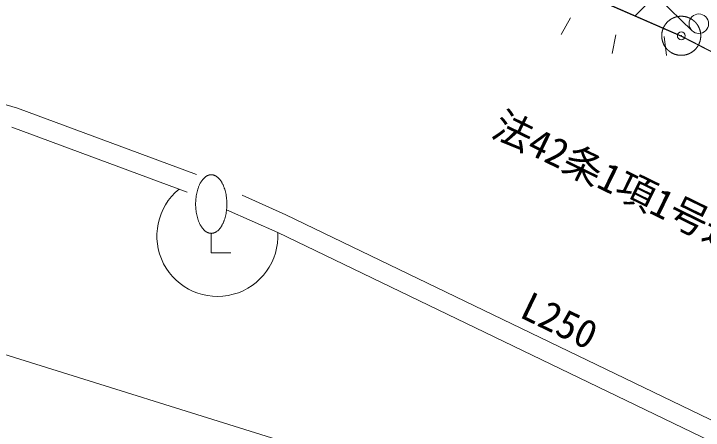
# Model space of a CAD drawing. Units: millimetres at full size, sheet at 1:200; details may follow other scales. Extents: x -40000 to 40000, y -27700 to 27700.
# Drawn here: x -12309 to -3476, y -8238 to -2908 of the extents above; entities that cross this region are included whole.
import ezdxf
from ezdxf.enums import TextEntityAlignment as Align

# ---------------------------------------------------------------- set-up
doc = ezdxf.new("R2010")
doc.units = ezdxf.units.MM
doc.header["$LTSCALE"] = 200
doc.header["$PDMODE"] = 32
doc.header["$PDSIZE"] = 100
doc.linetypes.add('CHAIN', pattern=[18.5, 12, -1.5, 3.5, -1.5])
for name, color, linetype, lineweight in [('0-0_通り芯', 33, 'Continuous', 18), ('0-1_躯体・仕上１', 134, 'Continuous', 9), ('0-5_計画レベル', 134, 'Continuous', 9), ('0-9_雨水ルート', 134, 'Continuous', 9), ('C-0_Layer192', 8, 'Continuous', 18)]:
    doc.layers.add(name, color=color, linetype=linetype, lineweight=lineweight)
doc.styles.add('ＭＳ ゴシック', font='')
doc.styles.get('ＭＳ ゴシック').set_extended_font_data('MS Gothic')

msp = doc.modelspace()

# ---------------------------------------------------------------- linework, layer by layer
at = {"layer": '0-0_通り芯', "color": 134, "lineweight": 9}
for p, q in [((-5176.5, -2961.2), (-5296.4, -3175.4)), ((-4594.7, -3175.9), (-4642.5, -3416.5)), ((-3975, -3200.2), (-3946.1, -3443.9))]:
    msp.add_line(p, q, dxfattribs=at)
at = {"layer": '0-1_躯体・仕上１'}
for p, q in [((-19047, -2176.4), (-12261, -4114.6)), ((-9970, -4963.6), (-12261, -4114.6)), ((-12334, -4359.6), (-10088, -5190.6)), ((-9382.1, -5231.3), (-8821.9, -5480.8)), ((-8821.9, -5480.8), (-2059.8, -8739.9)), ((-12575.1, -7225.6), (-8736.1, -8420.7))]:
    msp.add_line(p, q, dxfattribs=at)
msp.add_lwpolyline([(-9582.9, -5415.6), (-8927, -5707.7), (-2171.1, -8963.8), (-1548.1, -9282.8)], dxfattribs=at)
msp.add_arc((-9700.6, -5751.2), 774.8, 129.36003, 3.22308, dxfattribs=at)
at = {"layer": '0-5_計画レベル'}
for p, q in [((-3753, -3200.8), (-8876.2, -954.7)), ((-4125.9, -2632.1), (-3619, -3125.1)), ((-3753, -3200.8), (1285, -5803.9))]:
    msp.add_line(p, q, dxfattribs=at)
msp.add_circle((-3531.8, -3035.4), 125, dxfattribs=at)
at = {"layer": '0-9_雨水ルート'}
for p, q in [((-9779.6, -5968.3), (-9779.6, -5718.3)), ((-9529.6, -5968.3), (-9779.6, -5968.3))]:
    msp.add_line(p, q, dxfattribs=at)
for points in [[(-9884.7, -5024.3), (-9889, -5029.4), (-9893.3, -5034.8), (-9897.5, -5040.4), (-9901.6, -5046.2), (-9905.6, -5052.2), (-9909.6, -5058.4), (-9913.5, -5064.8), (-9917.3, -5071.4), (-9921, -5078.1), (-9924.6, -5085.1), (-9928.1, -5092.2), (-9931.5, -5099.5), (-9934.8, -5107), (-9938, -5114.5), (-9941.1, -5122.3), (-9944.1, -5130.1), (-9947, -5138.1), (-9952.3, -5154.4), (-9957.2, -5171.1), (-9961.6, -5188.1), (-9965.5, -5205.3), (-9968.9, -5222.7), (-9971.8, -5240.1), (-9974.3, -5257.6), (-9976.2, -5275.1), (-9977.7, -5292.4), (-9978.8, -5309.6), (-9979.4, -5326.6), (-9979.6, -5343.3), (-9979.4, -5360), (-9978.8, -5377), (-9977.7, -5394.2), (-9976.2, -5411.5), (-9974.3, -5429), (-9971.8, -5446.5), (-9968.9, -5464), (-9965.5, -5481.3), (-9961.6, -5498.6), (-9957.2, -5515.5)], [(-9779.6, -4968.3), (-9781.8, -4968.3), (-9784, -4968.4), (-9786.2, -4968.5), (-9788.5, -4968.7), (-9790.7, -4968.9), (-9793, -4969.2), (-9795.3, -4969.5), (-9797.5, -4969.8), (-9799.8, -4970.2), (-9802.1, -4970.7), (-9804.4, -4971.2), (-9806.7, -4971.8), (-9809, -4972.4), (-9811.3, -4973.1), (-9813.6, -4973.8), (-9816, -4974.6), (-9818.3, -4975.4), (-9820.6, -4976.3), (-9822.9, -4977.2), (-9825.3, -4978.2), (-9827.6, -4979.3), (-9829.9, -4980.4), (-9832.3, -4981.6), (-9834.6, -4982.8), (-9836.9, -4984.1), (-9839.3, -4985.4), (-9841.6, -4986.8), (-9843.9, -4988.3), (-9846.2, -4989.8), (-9848.6, -4991.3), (-9850.9, -4993), (-9853.2, -4994.6), (-9857.8, -4998.2), (-9862.4, -5002), (-9866.9, -5006), (-9871.4, -5010.2), (-9875.9, -5014.7), (-9880.3, -5019.4), (-9884.7, -5024.3)], [(-9678.8, -5019.4), (-9683.2, -5014.7), (-9687.7, -5010.2), (-9692.2, -5006), (-9696.8, -5002), (-9701.3, -4998.2), (-9705.9, -4994.6), (-9708.3, -4993), (-9710.6, -4991.3), (-9712.9, -4989.8), (-9715.2, -4988.3), (-9717.5, -4986.8), (-9719.9, -4985.4), (-9722.2, -4984.1), (-9724.5, -4982.8), (-9726.9, -4981.6), (-9729.2, -4980.4), (-9731.5, -4979.3), (-9733.9, -4978.2), (-9736.2, -4977.2), (-9738.5, -4976.3), (-9740.8, -4975.4), (-9743.2, -4974.6), (-9745.5, -4973.8), (-9747.8, -4973.1), (-9750.1, -4972.4), (-9752.4, -4971.8), (-9754.7, -4971.2), (-9757, -4970.7), (-9759.3, -4970.2), (-9761.6, -4969.8), (-9763.9, -4969.5), (-9766.1, -4969.2), (-9768.4, -4968.9), (-9770.6, -4968.7), (-9772.9, -4968.5), (-9775.1, -4968.4), (-9777.3, -4968.3), (-9779.6, -4968.3)], [(-9597.5, -5498.6), (-9593.6, -5481.4), (-9590.2, -5464), (-9587.3, -5446.5), (-9584.9, -5429), (-9582.9, -5411.6), (-9581.4, -5394.2), (-9580.4, -5377), (-9579.8, -5360), (-9579.6, -5343.3), (-9579.8, -5326.6), (-9580.4, -5309.6), (-9581.4, -5292.4), (-9582.9, -5275.1), (-9584.9, -5257.6), (-9587.3, -5240.1), (-9590.2, -5222.7), (-9593.6, -5205.3), (-9597.5, -5188.1), (-9601.9, -5171.1), (-9606.8, -5154.4), (-9612.2, -5138.1), (-9615, -5130.1), (-9618, -5122.3), (-9621.1, -5114.5), (-9624.3, -5107), (-9627.6, -5099.5), (-9631, -5092.2), (-9634.5, -5085.1), (-9638.1, -5078.2), (-9641.8, -5071.4), (-9645.6, -5064.8), (-9649.5, -5058.4), (-9653.5, -5052.2), (-9657.5, -5046.2), (-9661.7, -5040.4), (-9665.9, -5034.8), (-9670.1, -5029.4), (-9674.4, -5024.3), (-9678.8, -5019.4)], [(-9957.2, -5515.5), (-9952.3, -5532.2), (-9947, -5548.5), (-9944.1, -5556.5), (-9941.1, -5564.4), (-9938, -5572.1), (-9934.8, -5579.7), (-9931.5, -5587.1), (-9928.1, -5594.4), (-9924.6, -5601.5), (-9921, -5608.5), (-9917.3, -5615.3), (-9913.5, -5621.8), (-9909.6, -5628.2), (-9905.6, -5634.4), (-9901.6, -5640.4), (-9897.5, -5646.2), (-9893.3, -5651.8), (-9889, -5657.2), (-9884.7, -5662.3), (-9880.3, -5667.3), (-9875.9, -5672), (-9871.4, -5676.4), (-9866.9, -5680.7), (-9862.4, -5684.7), (-9857.8, -5688.4), (-9853.2, -5692), (-9850.9, -5693.7), (-9848.6, -5695.3), (-9846.2, -5696.9), (-9843.9, -5698.4), (-9841.6, -5699.8), (-9839.3, -5701.2), (-9836.9, -5702.6), (-9834.6, -5703.8), (-9832.3, -5705.1), (-9829.9, -5706.2), (-9827.6, -5707.3), (-9825.3, -5708.4), (-9822.9, -5709.4)], [(-9733.9, -5708.4), (-9731.5, -5707.3), (-9729.2, -5706.2), (-9726.9, -5705.1), (-9724.5, -5703.8), (-9722.2, -5702.6), (-9719.9, -5701.2), (-9717.6, -5699.8), (-9715.2, -5698.4), (-9712.9, -5696.9), (-9710.6, -5695.3), (-9708.3, -5693.7), (-9706, -5692), (-9701.4, -5688.4), (-9696.8, -5684.7), (-9692.2, -5680.7), (-9687.7, -5676.4), (-9683.2, -5672), (-9678.8, -5667.3), (-9674.4, -5662.3), (-9670.1, -5657.2), (-9665.9, -5651.8), (-9661.7, -5646.2), (-9657.6, -5640.5), (-9653.5, -5634.5), (-9649.5, -5628.2), (-9645.7, -5621.8), (-9641.9, -5615.3), (-9638.2, -5608.5), (-9634.5, -5601.5), (-9631, -5594.4), (-9627.6, -5587.1), (-9624.3, -5579.7), (-9621.1, -5572.1), (-9618, -5564.4), (-9615, -5556.5), (-9612.2, -5548.5), (-9606.8, -5532.2), (-9601.9, -5515.6), (-9597.5, -5498.6)], [(-9822.9, -5709.4), (-9820.6, -5710.3), (-9818.3, -5711.2), (-9816, -5712.1), (-9813.6, -5712.8), (-9811.3, -5713.6), (-9809, -5714.2), (-9806.7, -5714.8), (-9804.4, -5715.4), (-9802.1, -5715.9), (-9799.8, -5716.4), (-9797.5, -5716.8), (-9795.3, -5717.2), (-9793, -5717.5), (-9790.7, -5717.7), (-9788.5, -5717.9), (-9786.2, -5718.1), (-9784, -5718.2), (-9781.8, -5718.3), (-9779.6, -5718.3), (-9777.4, -5718.3), (-9775.1, -5718.2), (-9772.9, -5718.1), (-9770.7, -5717.9), (-9768.4, -5717.7), (-9766.1, -5717.5), (-9763.9, -5717.2), (-9761.6, -5716.8), (-9759.3, -5716.4), (-9757, -5715.9), (-9754.7, -5715.4), (-9752.4, -5714.8), (-9750.1, -5714.2), (-9747.8, -5713.6), (-9745.5, -5712.8), (-9743.2, -5712.1), (-9740.9, -5711.2), (-9738.5, -5710.3), (-9736.2, -5709.4), (-9733.9, -5708.4)]]:
    msp.add_lwpolyline(points, dxfattribs=at)
at = {"layer": 'C-0_Layer192'}
msp.add_line((-4347, -2932.8), (8009.4, 9423.6), dxfattribs=at)
at = {"layer": 'C-0_Layer192', "color": 1, "linetype": 'CHAIN'}
for p, q in [((-3757.5, -3189.7), (-8969, -917.9)), ((1283.5, -5798.7), (-3757.5, -3189.7))]:
    msp.add_line(p, q, dxfattribs=at)
msp.add_circle((-3757.5, -3189.7), 250, dxfattribs=at)
at = {"layer": 'C-0_Layer192', "color": 1}
msp.add_point((-3757.5, -3189.7), dxfattribs=at)

# ---------------------------------------------------------------- texts
at = {"layer": '0-0_通り芯', "color": 5, "style": 'ＭＳ ゴシック'}
msp.add_text('法42条1項1号道路（市道：篠原315号）', height=366.6, rotation=333.997, dxfattribs=at).set_placement((-6257.8, -4561.5), align=Align.BOTTOM_LEFT)
at = {"layer": '0-0_通り芯', "style": 'ＭＳ ゴシック'}
msp.add_text('L250', height=366.6, rotation=334.267, dxfattribs=at).set_placement((-5894.2, -6882.9), align=Align.BOTTOM_LEFT)

doc.saveas('drawing.dxf')
